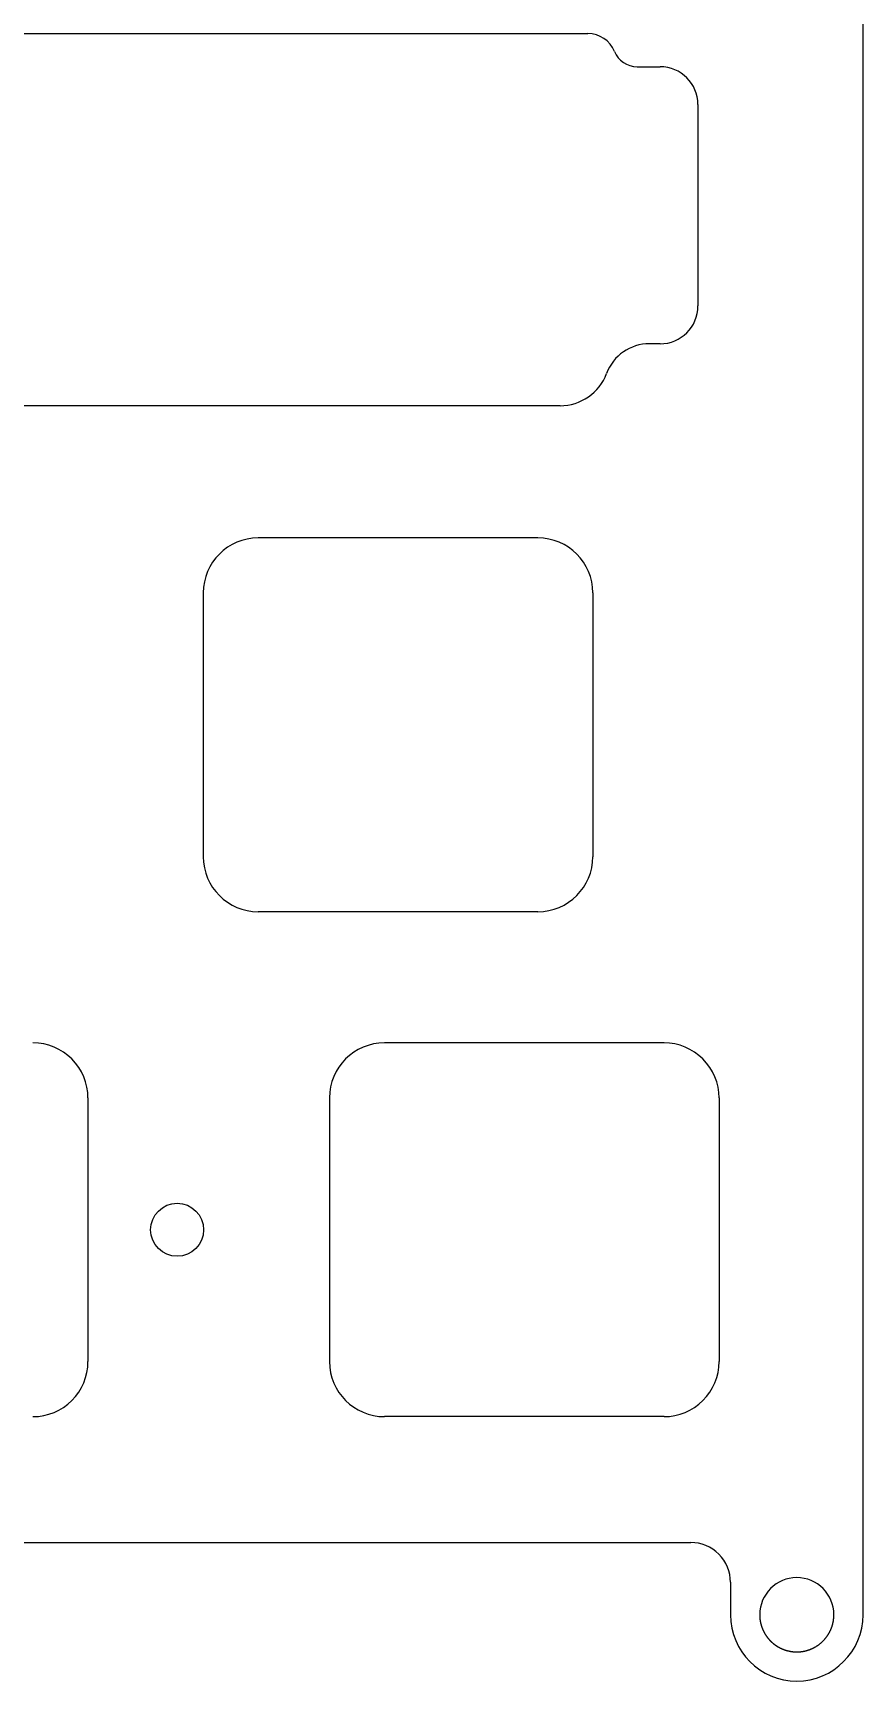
# Model space of a CAD drawing. Header units: millimetres. Extents: x -10 to 277, y -93 to 22.
# Drawn here: x 245.8 to 277.1, y -93.2 to -31 of the extents above; entities that cross this region are included whole.
import ezdxf

# ---------------------------------------------------------------- set-up
doc = ezdxf.new("R2010")
doc.units = ezdxf.units.MM
doc.layers.add('BLACK', color=7, linetype='CONTINUOUS')
doc.layers.add('Edge.Cuts', color=53, linetype='CONTINUOUS', true_color=0xc8a339)

msp = doc.modelspace()

# ---------------------------------------------------------------- linework, layer by layer
at = {"layer": 'BLACK', "linetype": 'Continuous'}
for p, q in [((264.83125, -50.1), (254.281249, -50.1)), ((252.20625, -52.175), (252.20625, -62.125001)), ((266.90625, -52.175), (266.90625, -62.125)), ((264.83125, -64.2), (254.28125, -64.2))]:
    msp.add_line(p, q, dxfattribs=at)
at = {"layer": 'BLACK'}
for centre, radius, start, end in [((254.281254, -52.175004), 2.075004, 90.00013806, 179.99988955), ((264.83125, -52.175), 2.075, 0, 90), ((254.281252, -62.124998), 2.075002, 180.00008284, 269.99994478), ((264.83125, -62.125), 2.075, 270, 0)]:
    msp.add_arc(centre, radius, start, end, dxfattribs=at)
at = {"layer": 'Edge.Cuts', "linetype": 'CONTINUOUS'}
for p, q in [((277.1, -90.725023), (277.1, 19.025023)), ((219.8295, -88), (270.6, -88)), ((272.1, -89.5), (272.1, -90.725023)), ((273.2, -90.725023), (273.20001, -90.730399)), ((273.20001, -90.730399), (273.20004, -90.735796)), ((273.20004, -90.735796), (273.200091, -90.741159)), ((273.200091, -90.741159), (273.200161, -90.746542)), ((273.200161, -90.746542), (273.200252, -90.751893)), ((273.200252, -90.751893), (273.200363, -90.757263)), ((273.200363, -90.757263), (273.200493, -90.762601)), ((273.200493, -90.762601), (273.200645, -90.76796)), ((273.200645, -90.76796), (273.200815, -90.773287)), ((273.200815, -90.773287), (273.201006, -90.778633)), ((275.998733, -90.785151), (275.99914, -90.774586)), ((275.99914, -90.774586), (275.999469, -90.764002)), ((275.999469, -90.764002), (275.999719, -90.753399)), ((275.999719, -90.753399), (275.99989, -90.742774)), ((275.99989, -90.742774), (275.999982, -90.732127)), ((275.999982, -90.732127), (276, -90.725023)), ((273.201006, -90.778633), (273.201217, -90.78395)), ((273.201217, -90.78395), (273.201448, -90.789285)), ((273.201448, -90.789285), (273.201698, -90.794592)), ((273.201698, -90.794592), (273.20197, -90.799917)), ((273.20197, -90.799917), (273.20226, -90.805214)), ((273.20226, -90.805214), (273.202571, -90.810528)), ((273.202571, -90.810528), (273.202901, -90.815816)), ((273.202901, -90.815816), (273.203252, -90.821121)), ((273.203252, -90.821121), (273.203622, -90.8264)), ((273.203622, -90.8264), (273.204013, -90.831696)), ((273.204013, -90.831696), (273.204422, -90.836967)), ((273.204422, -90.836967), (273.204853, -90.842254)), ((273.204853, -90.842254), (273.205302, -90.847517)), ((273.205302, -90.847517), (273.205773, -90.852796)), ((273.205773, -90.852796), (273.206262, -90.858052)), ((273.206262, -90.858052), (273.206772, -90.863323)), ((273.206772, -90.863323), (273.207301, -90.868571)), ((273.207301, -90.868571), (273.207851, -90.873834)), ((273.207851, -90.873834), (273.208419, -90.879076)), ((273.208419, -90.879076), (273.20901, -90.884332)), ((273.20901, -90.884332), (273.209617, -90.889566)), ((273.209617, -90.889566), (273.210247, -90.894816)), ((273.210247, -90.894816), (273.210895, -90.900044)), ((273.210895, -90.900044), (273.211565, -90.905287)), ((273.211565, -90.905287), (273.212252, -90.910509)), ((273.212252, -90.910509), (273.212962, -90.915746)), ((273.212962, -90.915746), (273.213689, -90.920962)), ((273.213689, -90.920962), (273.214439, -90.926192)), ((273.214439, -90.926192), (273.215206, -90.931403)), ((273.215206, -90.931403), (273.215995, -90.936628)), ((273.215995, -90.936628), (273.216802, -90.941834)), ((273.216802, -90.941834), (273.217631, -90.947053)), ((273.217631, -90.947053), (273.218478, -90.952253)), ((273.218478, -90.952253), (273.219348, -90.957467)), ((273.219348, -90.957467), (273.220234, -90.962663)), ((273.220234, -90.962663), (273.221144, -90.967872)), ((273.221144, -90.967872), (273.22207, -90.973063)), ((273.22207, -90.973063), (273.22302, -90.978267)), ((273.22302, -90.978267), (273.223986, -90.983454)), ((273.223986, -90.983454), (273.224976, -90.988653)), ((273.224976, -90.988653), (273.225983, -90.993836)), ((273.225983, -90.993836), (273.227012, -90.99903)), ((273.227012, -90.99903), (273.228059, -91.004209)), ((273.228059, -91.004209), (273.229129, -91.0094)), ((273.229129, -91.0094), (273.230216, -91.014575)), ((273.230216, -91.014575), (273.231327, -91.019761)), ((273.231327, -91.019761), (273.232454, -91.024933)), ((273.232454, -91.024933), (273.233605, -91.030115)), ((273.233605, -91.030115), (273.234772, -91.035283)), ((273.234772, -91.035283), (273.235963, -91.040462)), ((273.235963, -91.040462), (273.237172, -91.045627)), ((273.237172, -91.045627), (273.238403, -91.050802)), ((273.238403, -91.050802), (273.239652, -91.055964)), ((273.239652, -91.055964), (273.240924, -91.061136)), ((273.240924, -91.061136), (273.242214, -91.066295)), ((273.242214, -91.066295), (273.243526, -91.071464)), ((273.243526, -91.071464), (273.244857, -91.076619)), ((273.244857, -91.076619), (273.24621, -91.081786)), ((273.24621, -91.081786), (273.247581, -91.086939)), ((273.247581, -91.086939), (273.248976, -91.092102)), ((273.248976, -91.092102), (273.250387, -91.097253)), ((273.250387, -91.097253), (273.251823, -91.102413)), ((273.251823, -91.102413), (273.253276, -91.107562)), ((273.253276, -91.107562), (273.254752, -91.11272)), ((273.254752, -91.11272), (273.256, -91.117023)), ((273.256, -91.117023), (273.257493, -91.122108)), ((273.257493, -91.122108), (273.259011, -91.127202)), ((273.259011, -91.127202), (273.260543, -91.132277)), ((273.260543, -91.132277), (273.2621, -91.137361)), ((273.2621, -91.137361), (273.263671, -91.142425)), ((273.263671, -91.142425), (273.265266, -91.147498)), ((273.265266, -91.147498), (273.266876, -91.152551)), ((273.266876, -91.152551), (273.268509, -91.157613)), ((273.268509, -91.157613), (273.270157, -91.162654)), ((273.270157, -91.162654), (273.271829, -91.167703)), ((273.271829, -91.167703), (273.273516, -91.172732)), ((273.273516, -91.172732), (273.275226, -91.177769)), ((273.275226, -91.177769), (273.276951, -91.182785)), ((273.276951, -91.182785), (273.278699, -91.187808)), ((273.278699, -91.187808), (273.280461, -91.192811)), ((273.280461, -91.192811), (273.282248, -91.197821)), ((273.282248, -91.197821), (273.284048, -91.20281)), ((273.284048, -91.20281), (273.285872, -91.207805)), ((273.285872, -91.207805), (273.287709, -91.21278)), ((273.287709, -91.21278), (273.289571, -91.217761)), ((273.289571, -91.217761), (273.291446, -91.222722)), ((273.291446, -91.222722), (273.293345, -91.227688)), ((273.293345, -91.227688), (273.295257, -91.232633)), ((273.295257, -91.232633), (273.297193, -91.237584)), ((273.297193, -91.237584), (273.299143, -91.242514)), ((273.299143, -91.242514), (273.301116, -91.247449)), ((273.301116, -91.247449), (273.303103, -91.252363)), ((273.303103, -91.252363), (273.305113, -91.257282)), ((273.305113, -91.257282), (273.307136, -91.262181)), ((273.307136, -91.262181), (273.309183, -91.267083)), ((273.309183, -91.267083), (273.311243, -91.271965)), ((273.311243, -91.271965), (273.313327, -91.276851)), ((273.313327, -91.276851), (273.315423, -91.281717)), ((273.315423, -91.281717), (273.317543, -91.286586)), ((273.317543, -91.286586), (273.319676, -91.291434)), ((273.319676, -91.291434), (273.321833, -91.296286)), ((273.321833, -91.296286), (273.324002, -91.301117)), ((273.324002, -91.301117), (273.326195, -91.305951)), ((273.326195, -91.305951), (273.3284, -91.310765)), ((273.3284, -91.310765), (273.330629, -91.315581)), ((273.330629, -91.315581), (273.332871, -91.320377)), ((273.332871, -91.320377), (273.335135, -91.325176)), ((273.335135, -91.325176), (273.337413, -91.329954)), ((273.337413, -91.329954), (273.339714, -91.334734)), ((273.339714, -91.334734), (273.342027, -91.339494)), ((273.342027, -91.339494), (273.344363, -91.344255)), ((273.344363, -91.344255), (273.346712, -91.348997)), ((273.346712, -91.348997), (273.349084, -91.35374)), ((273.349084, -91.35374), (273.351469, -91.358463)), ((273.351469, -91.358463), (273.353876, -91.363187)), ((273.353876, -91.363187), (273.356296, -91.367891)), ((273.356296, -91.367891), (273.35874, -91.372596)), ((273.35874, -91.372596), (273.361195, -91.377281)), ((273.361195, -91.377281), (273.363673, -91.381968)), ((273.363673, -91.381968), (273.366164, -91.386634)), ((273.366164, -91.386634), (273.368678, -91.3913)), ((273.368678, -91.3913), (273.371204, -91.395947)), ((273.371204, -91.395947), (273.373753, -91.400594)), ((275.823453, -91.40564), (275.828545, -91.396408)), ((275.828545, -91.396408), (275.833566, -91.387137)), ((275.833566, -91.387137), (275.838517, -91.377828)), ((275.838517, -91.377828), (275.843398, -91.368482)), ((275.843398, -91.368482), (275.848208, -91.359099)), ((275.848208, -91.359099), (275.852948, -91.349679)), ((275.852948, -91.349679), (275.857617, -91.340222)), ((275.857617, -91.340222), (275.862215, -91.33073)), ((275.862215, -91.33073), (275.866742, -91.321201)), ((275.866742, -91.321201), (275.871197, -91.311638)), ((275.871197, -91.311638), (275.875581, -91.30204)), ((275.875581, -91.30204), (275.879892, -91.292407)), ((275.879892, -91.292407), (275.884132, -91.282741)), ((275.884132, -91.282741), (275.888299, -91.273042)), ((275.888299, -91.273042), (275.892394, -91.26331)), ((275.892394, -91.26331), (275.896415, -91.253546)), ((275.896415, -91.253546), (275.900364, -91.243751)), ((275.900364, -91.243751), (275.904239, -91.233925)), ((275.904239, -91.233925), (275.90804, -91.22407)), ((275.90804, -91.22407), (275.911768, -91.214185)), ((275.911768, -91.214185), (275.915421, -91.204271)), ((275.915421, -91.204271), (275.918999, -91.19433)), ((275.918999, -91.19433), (275.922502, -91.184362)), ((275.922502, -91.184362), (275.92593, -91.174369)), ((275.92593, -91.174369), (275.929283, -91.16435)), ((275.929283, -91.16435), (275.93256, -91.154307)), ((275.93256, -91.154307), (275.93576, -91.144242)), ((275.93576, -91.144242), (275.938884, -91.134155)), ((275.938884, -91.134155), (275.941931, -91.124047)), ((275.941931, -91.124047), (275.944, -91.117023)), ((275.944, -91.117023), (275.946951, -91.106762)), ((275.946951, -91.106762), (275.949821, -91.096496)), ((275.949821, -91.096496), (275.952609, -91.086227)), ((275.952609, -91.086227), (275.955316, -91.075954)), ((275.955316, -91.075954), (275.957942, -91.065676)), ((275.957942, -91.065676), (275.960487, -91.055393)), ((275.960487, -91.055393), (275.962951, -91.045105)), ((275.962951, -91.045105), (275.965335, -91.034811)), ((275.965335, -91.034811), (275.967638, -91.024512)), ((275.967638, -91.024512), (275.969861, -91.014206)), ((275.969861, -91.014206), (275.972005, -91.003894)), ((275.972005, -91.003894), (275.974068, -90.993576)), ((275.974068, -90.993576), (275.976052, -90.98325)), ((275.976052, -90.98325), (275.977956, -90.972917)), ((275.977956, -90.972917), (275.97978, -90.962576)), ((275.97978, -90.962576), (275.981526, -90.952227)), ((275.981526, -90.952227), (275.983192, -90.941869)), ((275.983192, -90.941869), (275.984779, -90.931503)), ((275.984779, -90.931503), (275.986287, -90.921127)), ((275.986287, -90.921127), (275.987716, -90.910741)), ((275.987716, -90.910741), (275.989067, -90.900345)), ((275.989067, -90.900345), (275.990338, -90.889938)), ((275.990338, -90.889938), (275.991531, -90.879519)), ((275.991531, -90.879519), (275.992646, -90.869089)), ((275.992646, -90.869089), (275.993681, -90.858647)), ((275.993681, -90.858647), (275.994639, -90.848191)), ((275.994639, -90.848191), (275.995517, -90.837722)), ((275.995517, -90.837722), (275.996317, -90.827239)), ((275.996317, -90.827239), (275.997039, -90.816741)), ((275.997039, -90.816741), (275.997682, -90.806228)), ((275.997682, -90.806228), (275.998247, -90.795698)), ((275.998247, -90.795698), (275.998733, -90.785151)), ((273.373753, -91.400594), (273.376313, -91.405221)), ((273.376313, -91.405221), (273.378898, -91.409849)), ((273.378898, -91.409849), (273.381493, -91.414457)), ((273.381493, -91.414457), (273.384112, -91.419064)), ((273.384112, -91.419064), (273.386743, -91.423652)), ((273.386743, -91.423652), (273.389397, -91.42824)), ((273.389397, -91.42824), (273.392063, -91.432808)), ((273.392063, -91.432808), (273.394752, -91.437376)), ((273.394752, -91.437376), (273.397452, -91.441924)), ((273.397452, -91.441924), (273.400176, -91.446471)), ((273.400176, -91.446471), (273.402911, -91.451)), ((273.402911, -91.451), (273.40567, -91.455527)), ((273.40567, -91.455527), (273.40844, -91.460035)), ((273.40844, -91.460035), (273.411233, -91.464541)), ((273.411233, -91.464541), (273.414037, -91.469029)), ((273.414037, -91.469029), (273.416865, -91.473515)), ((273.416865, -91.473515), (273.419704, -91.477983)), ((273.419704, -91.477983), (273.422566, -91.482448)), ((273.422566, -91.482448), (273.42544, -91.486895)), ((273.42544, -91.486895), (273.428336, -91.49134)), ((273.428336, -91.49134), (273.431244, -91.495766)), ((273.431244, -91.495766), (273.434175, -91.50019)), ((273.434175, -91.50019), (273.437118, -91.504596)), ((273.437118, -91.504596), (273.440083, -91.508999)), ((273.440083, -91.508999), (273.44306, -91.513384)), ((273.44306, -91.513384), (273.44606, -91.517766)), ((273.44606, -91.517766), (273.449072, -91.52213)), ((273.449072, -91.52213), (273.452106, -91.526492)), ((273.452106, -91.526492), (273.455151, -91.530835)), ((273.455151, -91.530835), (273.45822, -91.535175)), ((273.45822, -91.535175), (273.4613, -91.539497)), ((273.4613, -91.539497), (273.464402, -91.543816)), ((273.464402, -91.543816), (273.467517, -91.548117)), ((273.467517, -91.548117), (273.470654, -91.552416)), ((273.470654, -91.552416), (273.473802, -91.556695)), ((273.473802, -91.556695), (273.476973, -91.560972)), ((273.476973, -91.560972), (273.48, -91.565023)), ((273.48, -91.565023), (273.483127, -91.569176)), ((273.483127, -91.569176), (273.486277, -91.573326)), ((273.486277, -91.573326), (273.489444, -91.577464)), ((273.489444, -91.577464), (273.492633, -91.581599)), ((273.492633, -91.581599), (273.495838, -91.585723)), ((273.495838, -91.585723), (273.499066, -91.589842)), ((273.499066, -91.589842), (273.50231, -91.593949)), ((273.50231, -91.593949), (273.505575, -91.598052)), ((273.505575, -91.598052), (273.508857, -91.602142)), ((273.508857, -91.602142), (273.51216, -91.606228)), ((273.51216, -91.606228), (273.515479, -91.610301)), ((273.515479, -91.610301), (273.51882, -91.614368)), ((273.51882, -91.614368), (273.522175, -91.618423)), ((273.522175, -91.618423), (273.525552, -91.622472)), ((273.525552, -91.622472), (273.528943, -91.626507)), ((273.528943, -91.626507), (273.532356, -91.630536)), ((273.532356, -91.630536), (273.535783, -91.634551)), ((273.535783, -91.634551), (273.539232, -91.63856)), ((273.539232, -91.63856), (273.542694, -91.642554)), ((273.542694, -91.642554), (273.546177, -91.646543)), ((273.546177, -91.646543), (273.549674, -91.650516)), ((273.549674, -91.650516), (273.553192, -91.654482)), ((273.553192, -91.654482), (273.556722, -91.658433)), ((273.556722, -91.658433), (273.560274, -91.662377)), ((273.560274, -91.662377), (273.563838, -91.666305)), ((273.563838, -91.666305), (273.567423, -91.670227)), ((273.567423, -91.670227), (273.57102, -91.674131)), ((273.57102, -91.674131), (273.574638, -91.678029)), ((273.574638, -91.678029), (273.578267, -91.68191)), ((273.578267, -91.68191), (273.581917, -91.685783)), ((273.581917, -91.685783), (273.585578, -91.68964)), ((273.585578, -91.68964), (273.58926, -91.693488)), ((273.58926, -91.693488), (273.592953, -91.697319)), ((273.592953, -91.697319), (273.596666, -91.701142)), ((273.596666, -91.701142), (273.600389, -91.704948)), ((273.600389, -91.704948), (273.604133, -91.708745)), ((273.604133, -91.708745), (273.607887, -91.712524)), ((273.607887, -91.712524), (273.611661, -91.716295)), ((273.611661, -91.716295), (273.615445, -91.720047)), ((273.615445, -91.720047), (273.619248, -91.72379)), ((273.619248, -91.72379), (273.623062, -91.727515)), ((273.623062, -91.727515), (273.626895, -91.731232)), ((273.626895, -91.731232), (273.630737, -91.734929)), ((273.630737, -91.734929), (273.634598, -91.738617)), ((273.634598, -91.738617), (273.638469, -91.742286)), ((273.638469, -91.742286), (273.642359, -91.745945)), ((273.642359, -91.745945), (273.646257, -91.749585)), ((273.646257, -91.749585), (273.650175, -91.753216)), ((273.650175, -91.753216), (273.654101, -91.756827)), ((273.654101, -91.756827), (273.658046, -91.760428)), ((273.658046, -91.760428), (273.661999, -91.76401)), ((273.661999, -91.76401), (273.665971, -91.767581)), ((273.665971, -91.767581), (273.669951, -91.771132)), ((273.669951, -91.771132), (273.673949, -91.774674)), ((273.673949, -91.774674), (273.677955, -91.778194)), ((273.677955, -91.778194), (273.681979, -91.781705)), ((273.681979, -91.781705), (273.686011, -91.785195)), ((273.686011, -91.785195), (273.69006, -91.788675)), ((273.69006, -91.788675), (273.694117, -91.792134)), ((273.694117, -91.792134), (273.698192, -91.795582)), ((273.698192, -91.795582), (273.702273, -91.799009)), ((273.702273, -91.799009), (273.706373, -91.802426)), ((273.706373, -91.802426), (273.710479, -91.805822)), ((273.710479, -91.805822), (273.714603, -91.809206)), ((273.714603, -91.809206), (273.718733, -91.81257)), ((273.718733, -91.81257), (273.72288, -91.815922)), ((273.72288, -91.815922), (273.727034, -91.819253)), ((273.727034, -91.819253), (273.731205, -91.822572)), ((273.731205, -91.822572), (273.735382, -91.82587)), ((273.735382, -91.82587), (273.739576, -91.829157)), ((273.739576, -91.829157), (273.743775, -91.832422)), ((273.743775, -91.832422), (273.747992, -91.835675)), ((273.747992, -91.835675), (273.752214, -91.838907)), ((273.752214, -91.838907), (273.756453, -91.842127)), ((273.756453, -91.842127), (273.760697, -91.845325)), ((273.760697, -91.845325), (273.764958, -91.848511)), ((273.764958, -91.848511), (273.769224, -91.851676)), ((273.769224, -91.851676), (273.773507, -91.854828)), ((273.773507, -91.854828), (273.777793, -91.857958)), ((273.777793, -91.857958), (273.782097, -91.861076)), ((273.782097, -91.861076), (273.786405, -91.864172)), ((273.786405, -91.864172), (273.79073, -91.867255)), ((273.79073, -91.867255), (273.795058, -91.870317)), ((273.795058, -91.870317), (273.799404, -91.873365)), ((273.799404, -91.873365), (273.803752, -91.876392)), ((273.803752, -91.876392), (273.808118, -91.879406)), ((273.808118, -91.879406), (273.812486, -91.882398)), ((273.812486, -91.882398), (273.816872, -91.885376)), ((273.816872, -91.885376), (273.82126, -91.888333)), ((273.82126, -91.888333), (273.825665, -91.891277)), ((273.825665, -91.891277), (273.830072, -91.894198)), ((273.830072, -91.894198), (273.834496, -91.897106)), ((273.834496, -91.897106), (273.838923, -91.899992)), ((273.838923, -91.899992), (273.843366, -91.902864)), ((273.843366, -91.902864), (273.847811, -91.905715)), ((273.847811, -91.905715), (273.852273, -91.908551)), ((273.852273, -91.908551), (273.856737, -91.911366)), ((273.856737, -91.911366), (273.861216, -91.914166)), ((273.861216, -91.914166), (273.865699, -91.916945)), ((273.865699, -91.916945), (273.870196, -91.91971)), ((273.870196, -91.91971), (273.874696, -91.922452)), ((273.874696, -91.922452), (273.879212, -91.92518)), ((273.879212, -91.92518), (273.883729, -91.927887)), ((273.883729, -91.927887), (273.888262, -91.930579)), ((273.888262, -91.930579), (273.892797, -91.933249)), ((273.892797, -91.933249), (273.897347, -91.935905)), ((273.897347, -91.935905), (273.901899, -91.938538)), ((273.901899, -91.938538), (273.906466, -91.941157)), ((273.906466, -91.941157), (273.911035, -91.943754)), ((273.911035, -91.943754), (273.915619, -91.946337)), ((273.915619, -91.946337), (273.920204, -91.948897)), ((273.920204, -91.948897), (273.924805, -91.951443)), ((273.924805, -91.951443), (273.929407, -91.953966)), ((273.929407, -91.953966), (273.934023, -91.956475)), ((273.934023, -91.956475), (273.941176, -91.960317)), ((273.941176, -91.960317), (273.94582, -91.962782)), ((273.94582, -91.962782), (273.950477, -91.965232)), ((273.950477, -91.965232), (273.955146, -91.967665)), ((273.955146, -91.967665), (273.959828, -91.970083)), ((273.959828, -91.970083), (273.96452, -91.972483)), ((273.96452, -91.972483), (273.969226, -91.974868)), ((273.969226, -91.974868), (273.973942, -91.977236)), ((273.973942, -91.977236), (273.978671, -91.979587)), ((273.978671, -91.979587), (273.98341, -91.981921)), ((273.98341, -91.981921), (273.988162, -91.98424)), ((273.988162, -91.98424), (273.992922, -91.98654)), ((273.992922, -91.98654), (273.997696, -91.988824)), ((273.997696, -91.988824), (274.002478, -91.99109)), ((274.002478, -91.99109), (274.007272, -91.99334)), ((274.007272, -91.99334), (274.012075, -91.995572)), ((274.012075, -91.995572), (274.01689, -91.997787)), ((274.01689, -91.997787), (274.021712, -91.999983)), ((274.021712, -91.999983), (274.026547, -92.002163)), ((274.026547, -92.002163), (274.031388, -92.004325)), ((274.031388, -92.004325), (274.036242, -92.00647)), ((274.036242, -92.00647), (274.041102, -92.008595)), ((274.041102, -92.008595), (274.045974, -92.010704)), ((274.045974, -92.010704), (274.050852, -92.012794)), ((274.050852, -92.012794), (274.055741, -92.014867)), ((274.055741, -92.014867), (274.060636, -92.016921)), ((274.060636, -92.016921), (274.065543, -92.018958)), ((274.065543, -92.018958), (274.070454, -92.020975)), ((275.125393, -92.022663), (275.135211, -92.018646)), ((275.135211, -92.018646), (275.144998, -92.014555)), ((275.144998, -92.014555), (275.154751, -92.010392)), ((275.154751, -92.010392), (275.164469, -92.006156)), ((275.164469, -92.006156), (275.174151, -92.00185)), ((275.174151, -92.00185), (275.183795, -91.997473)), ((275.183795, -91.997473), (275.1934, -91.993025)), ((275.1934, -91.993025), (275.202965, -91.988509)), ((275.202965, -91.988509), (275.212488, -91.983924)), ((275.212488, -91.983924), (275.221967, -91.979271)), ((275.221967, -91.979271), (275.231402, -91.974551)), ((275.231402, -91.974551), (275.240791, -91.969764)), ((275.240791, -91.969764), (275.250132, -91.964912)), ((275.250132, -91.964912), (275.258823, -91.960317)), ((275.258823, -91.960317), (275.26804, -91.955356)), ((275.26804, -91.955356), (275.277224, -91.950322)), ((275.277224, -91.950322), (275.286377, -91.945215)), ((275.286377, -91.945215), (275.295495, -91.940035)), ((275.295495, -91.940035), (275.304581, -91.934782)), ((275.304581, -91.934782), (275.313632, -91.929456)), ((275.313632, -91.929456), (275.322649, -91.924059)), ((275.322649, -91.924059), (275.331631, -91.918589)), ((275.331631, -91.918589), (275.340577, -91.913048)), ((275.340577, -91.913048), (275.349487, -91.907435)), ((275.349487, -91.907435), (275.358361, -91.901751)), ((275.358361, -91.901751), (275.367197, -91.895996)), ((275.367197, -91.895996), (275.375995, -91.89017)), ((275.375995, -91.89017), (275.384755, -91.884274)), ((275.384755, -91.884274), (275.393476, -91.878308)), ((275.393476, -91.878308), (275.402157, -91.872273)), ((275.402157, -91.872273), (275.410797, -91.866169)), ((275.410797, -91.866169), (275.419397, -91.859996)), ((275.419397, -91.859996), (275.427955, -91.853754)), ((275.427955, -91.853754), (275.436471, -91.847445)), ((275.436471, -91.847445), (275.444944, -91.841068)), ((275.444944, -91.841068), (275.453373, -91.834625)), ((275.453373, -91.834625), (275.461757, -91.828115)), ((275.461757, -91.828115), (275.470097, -91.821539)), ((275.470097, -91.821539), (275.47839, -91.814898)), ((275.47839, -91.814898), (275.486636, -91.808192)), ((275.486636, -91.808192), (275.494835, -91.801422)), ((275.494835, -91.801422), (275.502985, -91.794588)), ((275.502985, -91.794588), (275.511087, -91.787692)), ((275.511087, -91.787692), (275.519138, -91.780733)), ((275.519138, -91.780733), (275.527138, -91.773713)), ((275.527138, -91.773713), (275.535086, -91.766633)), ((275.535086, -91.766633), (275.542982, -91.759492)), ((275.542982, -91.759492), (275.550825, -91.752292)), ((275.550825, -91.752292), (275.558612, -91.745034)), ((275.558612, -91.745034), (275.566345, -91.737718)), ((275.566345, -91.737718), (275.574021, -91.730346)), ((275.574021, -91.730346), (275.58164, -91.722918)), ((275.58164, -91.722918), (275.589201, -91.715436)), ((275.589201, -91.715436), (275.596702, -91.7079)), ((275.596702, -91.7079), (275.604144, -91.700311)), ((275.604144, -91.700311), (275.611524, -91.692671)), ((275.611524, -91.692671), (275.618842, -91.68498)), ((275.618842, -91.68498), (275.626097, -91.67724)), ((275.626097, -91.67724), (275.633288, -91.669451)), ((275.633288, -91.669451), (275.640414, -91.661616)), ((275.640414, -91.661616), (275.647473, -91.653735)), ((275.647473, -91.653735), (275.654465, -91.645809)), ((275.654465, -91.645809), (275.661389, -91.637841)), ((275.661389, -91.637841), (275.668243, -91.62983)), ((275.668243, -91.62983), (275.675027, -91.62178)), ((275.675027, -91.62178), (275.681739, -91.61369)), ((275.681739, -91.61369), (275.688379, -91.605563)), ((275.688379, -91.605563), (275.694945, -91.5974)), ((275.694945, -91.5974), (275.701436, -91.589203)), ((275.701436, -91.589203), (275.707852, -91.580973)), ((275.707852, -91.580973), (275.714191, -91.572711)), ((275.714191, -91.572711), (275.72, -91.565023)), ((275.72, -91.565023), (275.72633, -91.556516)), ((275.72633, -91.556516), (275.732592, -91.547968)), ((275.732592, -91.547968), (275.738786, -91.539377)), ((275.738786, -91.539377), (275.744911, -91.530746)), ((275.744911, -91.530746), (275.750968, -91.522073)), ((275.750968, -91.522073), (275.756957, -91.513359)), ((275.756957, -91.513359), (275.762877, -91.504603)), ((275.762877, -91.504603), (275.768728, -91.495807)), ((275.768728, -91.495807), (275.774511, -91.486971)), ((275.774511, -91.486971), (275.780225, -91.478093)), ((275.780225, -91.478093), (275.785871, -91.469176)), ((275.785871, -91.469176), (275.791447, -91.460218)), ((275.791447, -91.460218), (275.796955, -91.45122)), ((275.796955, -91.45122), (275.802393, -91.442183)), ((275.802393, -91.442183), (275.807762, -91.433106)), ((275.807762, -91.433106), (275.813062, -91.423989)), ((275.813062, -91.423989), (275.818293, -91.414834)), ((275.818293, -91.414834), (275.823453, -91.40564)), ((274.070454, -92.020975), (274.075377, -92.022975)), ((274.075377, -92.022975), (274.080304, -92.024955)), ((274.080304, -92.024955), (274.085243, -92.026918)), ((274.085243, -92.026918), (274.090185, -92.028862)), ((274.090185, -92.028862), (274.095138, -92.030787)), ((274.095138, -92.030787), (274.100095, -92.032693)), ((274.100095, -92.032693), (274.105063, -92.034582)), ((274.105063, -92.034582), (274.110033, -92.03645)), ((274.110033, -92.03645), (274.115014, -92.038301)), ((274.115014, -92.038301), (274.119998, -92.040131)), ((274.119998, -92.040131), (274.124992, -92.041944)), ((274.124992, -92.041944), (274.129988, -92.043737)), ((274.129988, -92.043737), (274.134994, -92.045511)), ((274.134994, -92.045511), (274.140002, -92.047265)), ((274.140002, -92.047265), (274.14502, -92.049001)), ((274.14502, -92.049001), (274.150039, -92.050717)), ((274.150039, -92.050717), (274.155068, -92.052415)), ((274.155068, -92.052415), (274.160098, -92.054091)), ((274.160098, -92.054091), (274.165137, -92.05575)), ((274.165137, -92.05575), (274.170177, -92.057388)), ((274.170177, -92.057388), (274.175226, -92.059008)), ((274.175226, -92.059008), (274.180275, -92.060607)), ((274.180275, -92.060607), (274.185333, -92.062188)), ((274.185333, -92.062188), (274.19039, -92.063747)), ((274.19039, -92.063747), (274.195457, -92.065289)), ((274.195457, -92.065289), (274.200523, -92.066809)), ((274.200523, -92.066809), (274.205597, -92.068311)), ((274.205597, -92.068311), (274.21067, -92.069791)), ((274.21067, -92.069791), (274.215752, -92.071254)), ((274.215752, -92.071254), (274.220832, -92.072695)), ((274.220832, -92.072695), (274.225921, -92.074117)), ((274.225921, -92.074117), (274.231007, -92.075518)), ((274.231007, -92.075518), (274.236102, -92.076901)), ((274.236102, -92.076901), (274.241195, -92.078262)), ((274.241195, -92.078262), (274.246295, -92.079605)), ((274.246295, -92.079605), (274.255384, -92.081946)), ((274.255384, -92.081946), (274.265577, -92.084493)), ((274.265577, -92.084493), (274.275803, -92.086967)), ((274.275803, -92.086967), (274.286061, -92.089365)), ((274.286061, -92.089365), (274.296349, -92.091688)), ((274.296349, -92.091688), (274.306665, -92.093936)), ((274.306665, -92.093936), (274.317009, -92.096108)), ((274.317009, -92.096108), (274.327378, -92.098204)), ((274.327378, -92.098204), (274.332572, -92.099223)), ((274.332572, -92.099223), (274.337772, -92.100222)), ((274.337772, -92.100222), (274.342977, -92.101203)), ((274.342977, -92.101203), (274.348188, -92.102164)), ((274.348188, -92.102164), (274.353404, -92.103106)), ((274.353404, -92.103106), (274.358626, -92.104028)), ((274.358626, -92.104028), (274.363852, -92.104931)), ((274.363852, -92.104931), (274.369083, -92.105814)), ((274.369083, -92.105814), (274.374319, -92.106678)), ((274.374319, -92.106678), (274.379559, -92.107523)), ((274.379559, -92.107523), (274.384803, -92.108348)), ((274.384803, -92.108348), (274.390051, -92.109153)), ((274.390051, -92.109153), (274.395303, -92.109938)), ((274.395303, -92.109938), (274.400559, -92.110704)), ((274.400559, -92.110704), (274.405818, -92.11145)), ((274.405818, -92.11145), (274.41108, -92.112177)), ((274.41108, -92.112177), (274.416345, -92.112883)), ((274.416345, -92.112883), (274.421614, -92.11357)), ((274.421614, -92.11357), (274.426884, -92.114237)), ((274.426884, -92.114237), (274.432158, -92.114884)), ((274.432158, -92.114884), (274.437433, -92.115511)), ((274.437433, -92.115511), (274.442712, -92.116119)), ((274.442712, -92.116119), (274.447991, -92.116706)), ((274.447991, -92.116706), (274.453273, -92.117273)), ((274.453273, -92.117273), (274.458555, -92.117821)), ((274.458555, -92.117821), (274.46384, -92.118349)), ((274.46384, -92.118349), (274.469125, -92.118856)), ((274.469125, -92.118856), (274.474413, -92.119344)), ((274.474413, -92.119344), (274.479699, -92.119811)), ((274.479699, -92.119811), (274.484988, -92.120259)), ((274.484988, -92.120259), (274.490276, -92.120686)), ((274.490276, -92.120686), (274.495566, -92.121093)), ((274.495566, -92.121093), (274.500853, -92.121481)), ((274.500853, -92.121481), (274.506143, -92.121848)), ((274.506143, -92.121848), (274.511431, -92.122195)), ((274.511431, -92.122195), (274.51672, -92.122522)), ((274.51672, -92.122522), (274.522006, -92.122829)), ((274.522006, -92.122829), (274.527294, -92.123116)), ((274.527294, -92.123116), (274.532578, -92.123383)), ((274.532578, -92.123383), (274.537864, -92.123629)), ((274.537864, -92.123629), (274.543146, -92.123856)), ((274.543146, -92.123856), (274.548429, -92.124062)), ((274.548429, -92.124062), (274.553707, -92.124249)), ((274.553707, -92.124249), (274.558986, -92.124415)), ((274.558986, -92.124415), (274.564261, -92.124561)), ((274.564261, -92.124561), (274.569536, -92.124687)), ((274.569536, -92.124687), (274.574806, -92.124793)), ((274.574806, -92.124793), (274.580076, -92.124879)), ((274.580076, -92.124879), (274.585341, -92.124945)), ((274.585341, -92.124945), (274.590606, -92.124991)), ((274.590606, -92.124991), (274.6, -92.125023)), ((274.6, -92.125023), (274.610505, -92.124983)), ((274.610505, -92.124983), (274.621022, -92.124863)), ((274.621022, -92.124863), (274.63155, -92.124663)), ((274.63155, -92.124663), (274.642088, -92.124383)), ((274.642088, -92.124383), (274.652635, -92.124022)), ((274.652635, -92.124022), (274.663189, -92.123582)), ((274.663189, -92.123582), (274.673749, -92.123061)), ((274.673749, -92.123061), (274.684313, -92.12246)), ((274.684313, -92.12246), (274.69488, -92.121778)), ((274.69488, -92.121778), (274.705449, -92.121017)), ((274.705449, -92.121017), (274.716018, -92.120175)), ((274.716018, -92.120175), (274.726585, -92.119253)), ((274.726585, -92.119253), (274.737149, -92.118251)), ((274.737149, -92.118251), (274.74771, -92.117169)), ((274.74771, -92.117169), (274.758264, -92.116008)), ((274.758264, -92.116008), (274.768811, -92.114767)), ((274.768811, -92.114767), (274.77935, -92.113446)), ((274.77935, -92.113446), (274.789878, -92.112046)), ((274.789878, -92.112046), (274.800394, -92.110567)), ((274.800394, -92.110567), (274.810897, -92.109009)), ((274.810897, -92.109009), (274.821385, -92.107372)), ((274.821385, -92.107372), (274.831857, -92.105657)), ((274.831857, -92.105657), (274.837087, -92.10477)), ((274.837087, -92.10477), (274.842312, -92.103864)), ((274.842312, -92.103864), (274.847532, -92.102938)), ((274.847532, -92.102938), (274.852747, -92.101993)), ((274.852747, -92.101993), (274.857956, -92.101028)), ((274.857956, -92.101028), (274.863161, -92.100044)), ((274.863161, -92.100044), (274.86836, -92.099041)), ((274.86836, -92.099041), (274.873553, -92.098019)), ((274.873553, -92.098019), (274.87874, -92.096977)), ((274.87874, -92.096977), (274.883921, -92.095916)), ((274.883921, -92.095916), (274.889095, -92.094836)), ((274.889095, -92.094836), (274.894264, -92.093737)), ((274.894264, -92.093737), (274.899425, -92.092619)), ((274.899425, -92.092619), (274.90458, -92.091482)), ((274.90458, -92.091482), (274.909727, -92.090326)), ((274.909727, -92.090326), (274.914867, -92.089151)), ((274.914867, -92.089151), (274.92, -92.087958)), ((274.92, -92.087958), (274.925126, -92.086745)), ((274.925126, -92.086745), (274.930243, -92.085514)), ((274.930243, -92.085514), (274.935352, -92.084264)), ((274.935352, -92.084264), (274.944615, -92.081946)), ((274.944615, -92.081946), (274.954796, -92.079319)), ((274.954796, -92.079319), (274.964967, -92.076612)), ((274.964967, -92.076612), (274.975127, -92.073826)), ((274.975127, -92.073826), (274.985275, -92.070959)), ((274.985275, -92.070959), (274.995409, -92.068014)), ((274.995409, -92.068014), (275.005529, -92.06499)), ((275.005529, -92.06499), (275.015633, -92.061887)), ((275.015633, -92.061887), (275.025721, -92.058706)), ((275.025721, -92.058706), (275.03579, -92.055446)), ((275.03579, -92.055446), (275.04584, -92.052109)), ((275.04584, -92.052109), (275.055869, -92.048695)), ((275.055869, -92.048695), (275.065877, -92.045204)), ((275.065877, -92.045204), (275.075861, -92.041636)), ((275.075861, -92.041636), (275.085821, -92.037992)), ((275.085821, -92.037992), (275.095756, -92.034272)), ((275.095756, -92.034272), (275.105663, -92.030477)), ((275.105663, -92.030477), (275.115543, -92.026607)), ((275.115543, -92.026607), (275.125393, -92.022663))]:
    msp.add_line(p, q, dxfattribs=at)
at = {"layer": 'Edge.Cuts', "linetype": 'Continuous'}
for p, q in [((242.86593, -31.0724), (266.72117, -31.0724)), ((268.57838, -32.32456), (269.44399, -32.32456)), ((270.86899, -33.74956), (270.86899, -41.35044)), ((269.44399, -42.77544), (269.03995, -42.77544)), ((265.66905, -45.11191), (243.91805, -45.11191)), ((269.59375, -69.15), (259.043749, -69.15)), ((247.85625, -71.225), (247.85625, -81.175)), ((256.96875, -71.225), (256.96875, -81.175001)), ((271.66875, -71.225), (271.66875, -81.175)), ((269.59375, -83.25), (259.04375, -83.25))]:
    msp.add_line(p, q, dxfattribs=at)
at = {"layer": 'Edge.Cuts'}
msp.add_circle((251.221875, -76.2), 1, dxfattribs=at)
for centre, radius, start, end in [((266.72115, -32.1474), 1.075, 22.02389934, 89.99893403), ((268.57835, -31.3961), 0.92846, 202.02625676, 270.00185132), ((269.44399, -33.74956), 1.425, 0, 90), ((269.44395, -41.3504), 1.42504, 270.00160826, 359.99839174), ((269.03995, -44.5004), 1.724938, 90, 159.45340178), ((265.66905, -43.237), 1.874943, 270, 339.45493501), ((245.7813, -71.225), 2.075, 0, 90.00138062), ((259.0438, -71.225), 2.07505, 90.0014082, 180), ((269.5938, -71.225), 2.075, 0, 90.00138062), ((245.7813, -81.175), 2.07495, 269.99861935, 0), ((259.0438, -81.175), 2.075, 180.00002761, 269.99861938), ((269.5938, -81.175), 2.07495, 269.99861935, 0), ((270.600001, -89.499999), 1.499999, -0.0000382, 90.0000382), ((274.6, -90.725023), 1.4, 0, 180), ((274.6, -90.725023), 2.5, -180, 0)]:
    msp.add_arc(centre, radius, start, end, dxfattribs=at)

doc.saveas('drawing.dxf')
